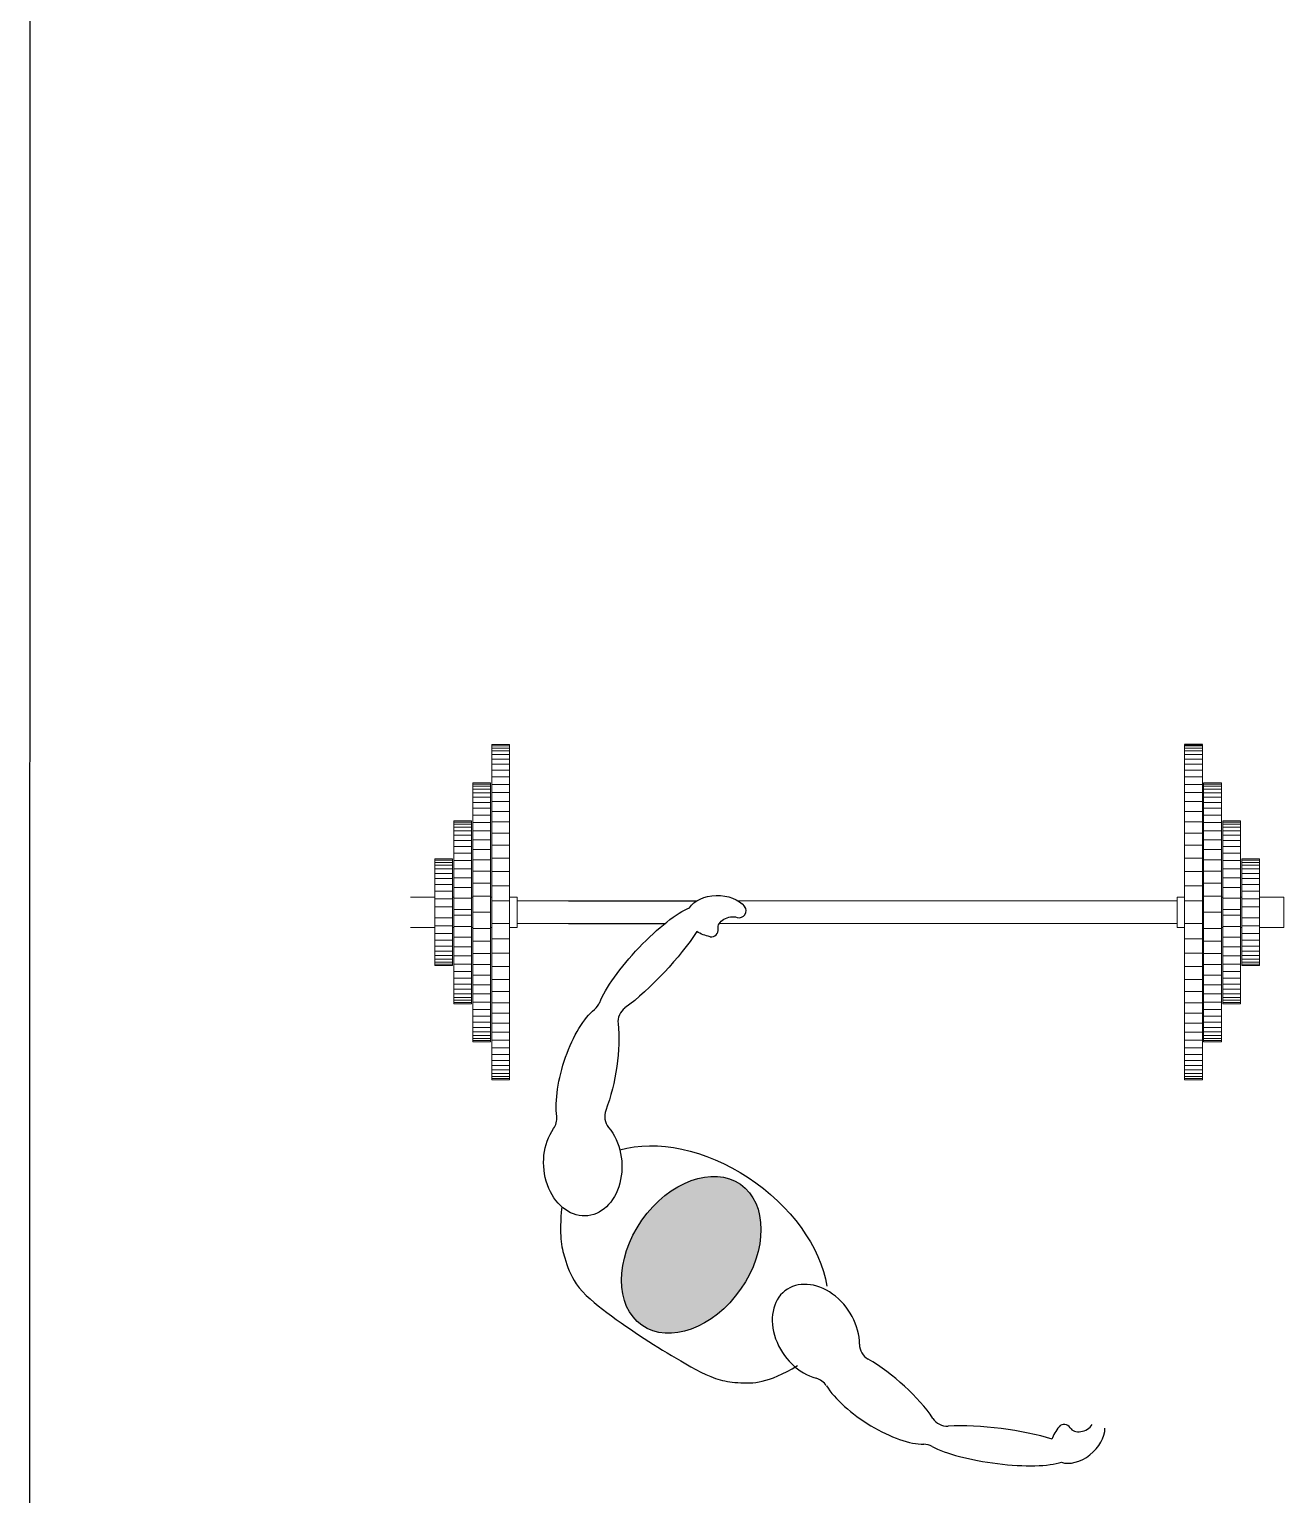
# Model space of a CAD drawing. Header units: metres. Extents: x -525 to 413, y -37 to 272.
# Drawn here: x 38.536 to 40.182, y 50.485 to 52.407 of the extents above; entities that cross this region are included whole.
import ezdxf

# ---------------------------------------------------------------- set-up
doc = ezdxf.new("R2010")
doc.units = ezdxf.units.M
doc.header["$MEASUREMENT"] = 0
doc.layers.get('0').update_dxf_attribs({"color": 254})
doc.layers.add('muebles', color=254, linetype='Continuous', lineweight=5)
doc.layers.add('NOFIJO', color=254, linetype='Continuous')

msp = doc.modelspace()

# ---------------------------------------------------------------- hatches: boundary and pattern name
at = {"linetype": 'Continuous'}
h = msp.add_hatch(color=9, dxfattribs=at)
edge = h.paths.add_edge_path()
edge.add_ellipse((39.4045, 50.7995), major_axis=(-0.0646, -0.0925), ratio=0.700346, start_angle=0, end_angle=360)

# ---------------------------------------------------------------- linework, layer by layer
at = {"ltscale": 0.02}
msp.add_line((38.5361, 43.9744), (38.5378, 59.4714), dxfattribs=at)
at = {"color": 9, "linetype": 'Continuous'}
for centre, radius, start, end in [((39.4676, 51.2508), 0.009, 252.436, 39.3293), ((39.431, 51.2256), 0.009, 259.595, 8.9782), ((39.2635, 51.139), 0.0225, 309.0861, 338.5195), ((39.3309, 51.1052), 0.0225, 126.4726, 186.2284), ((39.3135, 50.981), 0.0225, 159.4373, 219.6724), ((39.2057, 50.9781), 0.0225, 324.4714, 7.2017), ((39.6478, 50.6821), 0.0225, 179.8368, 240.0718), ((39.5627, 50.6158), 0.0225, 32.3074, 75.0377), ((39.7402, 50.5973), 0.0225, 213.2807, 273.0365), ((39.894, 50.5681), 0.009, 30.5309, 139.9141), ((39.7097, 50.5284), 0.0225, 60.9896, 90.423)]:
    msp.add_arc(centre, radius, start, end, dxfattribs=at)
at = {"color": 9, "linetype": 'Continuous', "extrusion": (0, 0, -1)}
for centre, major_axis, ratio, start_param, end_param in [((39.3496, 51.1838), (0.066, 0.071), 0.233809, 3.678872, 5.840224), ((39.4393, 51.2434), (0.0404, -0.0008), 0.68048, 3.533026, 5.756961), ((39.4566, 51.2303), (-0.0166, -0.004), 0.730846, 6.340712, 8.543006), ((39.3496, 51.1838), (0.0737, 0.0772), 0.221383, 0.835905, 2.236055), ((39.4393, 51.2434), (0.0404, -0.0008), 0.68048, 8.088901, 8.590018), ((39.2699, 51.0415), (0.0276, 0.0863), 0.376057, 3.821727, 5.76129), ((39.2699, 51.0415), (0.0185, 0.1014), 0.3457, 0.860123, 2.051551), ((39.2622, 50.9179), (-0.0049, 0.0673), 0.760418, 0.817247, 5.541544), ((39.4134, 50.7932), (-0.1545, 0.108), 0.668353, 6.772108, 8.852252)]:
    msp.add_ellipse(centre, major_axis=major_axis, ratio=ratio, start_param=start_param, end_param=end_param, dxfattribs=at)
at = {"color": 9, "linetype": 'Continuous'}
msp.add_ellipse((39.4045, 50.7995), major_axis=(-0.0646, -0.0925), ratio=0.700346, dxfattribs=at)
for centre, major_axis, ratio, start_param, end_param in [((39.568, 50.6982), (0.039, -0.0551), 0.760418, 0.817247, 5.541544), ((39.6526, 50.6077), (0.0788, -0.0665), 0.3457, 0.860123, 2.051551), ((39.6526, 50.6077), (0.0762, -0.049), 0.376057, 3.821727, 5.76129), ((39.8047, 50.5486), (0.106, -0.0127), 0.221383, 0.835905, 2.236055), ((39.9117, 50.5597), (0.0307, 0.0264), 0.68048, 8.088901, 8.590018), ((39.9117, 50.5597), (0.0307, 0.0264), 0.68048, 3.533026, 5.756961), ((39.9167, 50.5808), (-0.0153, -0.0075), 0.730846, 6.340712, 8.543006), ((39.8047, 50.5486), (0.0961, -0.0128), 0.233809, 3.678872, 5.840224)]:
    msp.add_ellipse(centre, major_axis=major_axis, ratio=ratio, start_param=start_param, end_param=end_param, dxfattribs=at)
msp.add_open_spline([(39.2346, 50.8625), (39.2312, 50.8243), (39.2359, 50.8013), (39.2516, 50.7566), (39.313, 50.708), (39.3766, 50.6677), (39.4352, 50.6349), (39.4699, 50.631), (39.5051, 50.6305), (39.5441, 50.6542)], degree=3, knots=[0.0184162, 0.0184162, 0.0184162, 0.0184162, 0.0807454, 0.1249742, 0.1827895, 0.3115822, 0.3833877, 0.4196443, 0.4709363, 0.4709363, 0.4709363, 0.4709363], dxfattribs=at)
at = {"layer": 'muebles', "color": 9}
for p, q in [((39.143, 51.4689), (39.1663, 51.4689)), ((39.143, 51.4189), (39.143, 51.4689)), ((39.143, 51.4189), (39.143, 51.4689)), ((39.143, 51.4689), (39.1663, 51.4689)), ((39.143, 51.4671), (39.1663, 51.4671)), ((39.143, 51.4671), (39.1663, 51.4671)), ((39.1663, 51.3689), (39.1663, 51.4689)), ((39.1663, 51.3689), (39.1663, 51.4689)), ((40.0518, 51.3689), (40.0518, 51.4689)), ((40.0751, 51.4189), (40.0751, 51.4689)), ((39.143, 51.4643), (39.1663, 51.4643)), ((39.143, 51.4643), (39.1663, 51.4643)), ((39.143, 51.4605), (39.1663, 51.4605)), ((39.143, 51.4605), (39.1663, 51.4605)), ((39.143, 51.4557), (39.1663, 51.4557)), ((39.143, 51.4557), (39.1663, 51.4557)), ((39.143, 51.4499), (39.1663, 51.4499)), ((39.143, 51.4499), (39.1663, 51.4499)), ((40.0751, 51.4643), (40.0518, 51.4643)), ((40.0751, 51.4605), (40.0518, 51.4605)), ((40.0751, 51.4557), (40.0518, 51.4557)), ((40.0751, 51.4499), (40.0518, 51.4499)), ((39.143, 51.4431), (39.1663, 51.4431)), ((39.143, 51.4431), (39.1663, 51.4431)), ((39.143, 51.4353), (39.1663, 51.4353)), ((39.143, 51.4353), (39.1663, 51.4353)), ((40.0751, 51.4431), (40.0518, 51.4431)), ((40.0751, 51.4353), (40.0518, 51.4353)), ((39.118, 51.3689), (39.118, 51.4189)), ((39.118, 51.4189), (39.1413, 51.4189)), ((39.118, 51.3689), (39.118, 51.4189)), ((39.118, 51.4189), (39.1413, 51.4189)), ((39.118, 51.4171), (39.1413, 51.4171)), ((39.118, 51.4171), (39.1413, 51.4171)), ((39.118, 51.4143), (39.1413, 51.4143)), ((39.118, 51.4143), (39.1413, 51.4143)), ((39.118, 51.4105), (39.1413, 51.4105)), ((39.118, 51.4105), (39.1413, 51.4105)), ((39.1413, 51.3689), (39.1413, 51.4189)), ((39.1413, 51.3689), (39.1413, 51.4189)), ((39.143, 51.4265), (39.1663, 51.4265)), ((39.143, 51.4265), (39.1663, 51.4265)), ((39.143, 51.3689), (39.143, 51.4189)), ((39.143, 51.3689), (39.143, 51.4189)), ((39.143, 51.4167), (39.1663, 51.4167)), ((39.143, 51.4167), (39.1663, 51.4167)), ((40.0751, 51.4265), (40.0518, 51.4265)), ((40.0751, 51.4167), (40.0518, 51.4167)), ((40.0751, 51.3689), (40.0751, 51.4189)), ((40.1001, 51.4189), (40.0768, 51.4189)), ((40.0768, 51.3689), (40.0768, 51.4189)), ((40.1001, 51.4171), (40.0768, 51.4171)), ((40.1001, 51.4143), (40.0768, 51.4143)), ((40.1001, 51.4105), (40.0768, 51.4105)), ((40.1001, 51.3689), (40.1001, 51.4189)), ((39.118, 51.4057), (39.1413, 51.4057)), ((39.118, 51.4057), (39.1413, 51.4057)), ((39.118, 51.3999), (39.1413, 51.3999)), ((39.118, 51.3999), (39.1413, 51.3999)), ((39.118, 51.3931), (39.1413, 51.3931)), ((39.118, 51.3931), (39.1413, 51.3931)), ((39.143, 51.4059), (39.1663, 51.4059)), ((39.143, 51.4059), (39.1663, 51.4059)), ((39.143, 51.3941), (39.1663, 51.3941)), ((39.143, 51.3941), (39.1663, 51.3941)), ((40.0751, 51.4059), (40.0518, 51.4059)), ((40.0751, 51.3941), (40.0518, 51.3941)), ((40.1001, 51.4057), (40.0768, 51.4057)), ((40.1001, 51.3999), (40.0768, 51.3999)), ((40.1001, 51.3931), (40.0768, 51.3931)), ((39.118, 51.3853), (39.1413, 51.3853)), ((39.118, 51.3853), (39.1413, 51.3853)), ((39.118, 51.3765), (39.1413, 51.3765)), ((39.118, 51.3765), (39.1413, 51.3765)), ((39.143, 51.3813), (39.1663, 51.3813)), ((39.143, 51.3813), (39.1663, 51.3813)), ((40.0751, 51.3813), (40.0518, 51.3813)), ((40.1001, 51.3853), (40.0768, 51.3853)), ((40.1001, 51.3765), (40.0768, 51.3765)), ((39.093, 51.2489), (39.093, 51.3689)), ((39.093, 51.2489), (39.093, 51.3689)), ((39.093, 51.3689), (39.1163, 51.3689)), ((39.093, 51.3689), (39.1163, 51.3689)), ((39.093, 51.3671), (39.1163, 51.3671)), ((39.093, 51.3671), (39.1163, 51.3671)), ((39.093, 51.3643), (39.1163, 51.3643)), ((39.093, 51.3643), (39.1163, 51.3643)), ((39.093, 51.3605), (39.1163, 51.3605)), ((39.093, 51.3605), (39.1163, 51.3605)), ((39.093, 51.3557), (39.1163, 51.3557)), ((39.093, 51.3557), (39.1163, 51.3557)), ((39.1163, 51.2489), (39.1163, 51.3689)), ((39.1163, 51.2489), (39.1163, 51.3689)), ((39.118, 51.2489), (39.118, 51.3689)), ((39.118, 51.2489), (39.118, 51.3689)), ((39.118, 51.3667), (39.1413, 51.3667)), ((39.118, 51.3667), (39.1413, 51.3667)), ((39.118, 51.3559), (39.1413, 51.3559)), ((39.118, 51.3559), (39.1413, 51.3559)), ((39.1413, 51.2489), (39.1413, 51.3689)), ((39.1413, 51.2489), (39.1413, 51.3689)), ((39.143, 51.2489), (39.143, 51.3689)), ((39.143, 51.2489), (39.143, 51.3689)), ((39.143, 51.3675), (39.1663, 51.3675)), ((39.143, 51.3675), (39.1663, 51.3675)), ((39.143, 51.3527), (39.1663, 51.3527)), ((39.143, 51.3527), (39.1663, 51.3527)), ((39.1663, 51.2489), (39.1663, 51.3689)), ((39.1663, 51.2489), (39.1663, 51.3689)), ((40.0518, 51.2489), (40.0518, 51.3689)), ((40.0751, 51.3675), (40.0518, 51.3675)), ((40.0751, 51.3527), (40.0518, 51.3527)), ((40.0751, 51.2489), (40.0751, 51.3689)), ((40.0768, 51.2489), (40.0768, 51.3689)), ((40.1001, 51.3667), (40.0768, 51.3667)), ((40.1001, 51.3559), (40.0768, 51.3559)), ((40.1001, 51.2489), (40.1001, 51.3689)), ((40.1018, 51.2489), (40.1018, 51.3689)), ((40.1251, 51.3689), (40.1018, 51.3689)), ((40.1251, 51.3671), (40.1018, 51.3671)), ((40.1251, 51.3643), (40.1018, 51.3643)), ((40.1251, 51.3605), (40.1018, 51.3605)), ((40.1251, 51.3557), (40.1018, 51.3557)), ((40.1251, 51.2489), (40.1251, 51.3689)), ((39.093, 51.3499), (39.1163, 51.3499)), ((39.093, 51.3499), (39.1163, 51.3499)), ((39.093, 51.3431), (39.1163, 51.3431)), ((39.093, 51.3431), (39.1163, 51.3431)), ((39.093, 51.3353), (39.1163, 51.3353)), ((39.093, 51.3353), (39.1163, 51.3353)), ((39.118, 51.3441), (39.1413, 51.3441)), ((39.118, 51.3441), (39.1413, 51.3441)), ((39.118, 51.3313), (39.1413, 51.3313)), ((39.118, 51.3313), (39.1413, 51.3313)), ((39.143, 51.3369), (39.1663, 51.3369)), ((39.143, 51.3369), (39.1663, 51.3369)), ((40.0751, 51.3369), (40.0518, 51.3369)), ((40.1001, 51.3441), (40.0768, 51.3441)), ((40.1001, 51.3313), (40.0768, 51.3313)), ((40.1251, 51.3499), (40.1018, 51.3499)), ((40.1251, 51.3431), (40.1018, 51.3431)), ((40.1251, 51.3353), (40.1018, 51.3353)), ((39.068, 51.3189), (39.068, 51.2389)), ((39.068, 51.3189), (39.0913, 51.3189)), ((39.068, 51.3189), (39.068, 51.2389)), ((39.068, 51.3189), (39.0913, 51.3189)), ((39.068, 51.3171), (39.0913, 51.3171)), ((39.068, 51.3171), (39.0913, 51.3171)), ((39.068, 51.3143), (39.0913, 51.3143)), ((39.068, 51.3143), (39.0913, 51.3143)), ((39.0913, 51.2489), (39.0913, 51.3189)), ((39.0913, 51.2489), (39.0913, 51.3189)), ((39.093, 51.3265), (39.1163, 51.3265)), ((39.093, 51.3265), (39.1163, 51.3265)), ((39.093, 51.3167), (39.1163, 51.3167)), ((39.093, 51.3167), (39.1163, 51.3167)), ((39.118, 51.3175), (39.1413, 51.3175)), ((39.118, 51.3175), (39.1413, 51.3175)), ((39.143, 51.3201), (39.1663, 51.3201)), ((39.143, 51.3201), (39.1663, 51.3201)), ((40.0751, 51.3201), (40.0518, 51.3201)), ((40.1001, 51.3175), (40.0768, 51.3175)), ((40.1251, 51.3265), (40.1018, 51.3265)), ((40.1251, 51.3167), (40.1018, 51.3167)), ((40.1501, 51.3189), (40.1268, 51.3189)), ((40.1268, 51.2489), (40.1268, 51.3189)), ((40.1501, 51.3171), (40.1268, 51.3171)), ((40.1501, 51.3143), (40.1268, 51.3143)), ((40.1501, 51.3189), (40.1501, 51.2389)), ((39.068, 51.3105), (39.0913, 51.3105)), ((39.068, 51.3057), (39.0913, 51.3057)), ((39.068, 51.2999), (39.0913, 51.2999)), ((39.068, 51.2931), (39.0913, 51.2931)), ((39.093, 51.3059), (39.1163, 51.3059)), ((39.093, 51.2941), (39.1163, 51.2941)), ((39.118, 51.3027), (39.1413, 51.3027)), ((39.143, 51.3023), (39.1663, 51.3023)), ((40.0751, 51.3023), (40.0518, 51.3023)), ((40.1001, 51.3027), (40.0768, 51.3027)), ((40.1251, 51.3059), (40.1018, 51.3059)), ((40.1251, 51.2941), (40.1018, 51.2941)), ((40.1501, 51.3105), (40.1268, 51.3105)), ((40.1501, 51.3057), (40.1268, 51.3057)), ((40.1501, 51.2999), (40.1268, 51.2999)), ((40.1501, 51.2931), (40.1268, 51.2931)), ((39.068, 51.2853), (39.0913, 51.2853)), ((39.068, 51.2765), (39.0913, 51.2765)), ((39.093, 51.2813), (39.1163, 51.2813)), ((39.118, 51.2869), (39.1413, 51.2869)), ((39.143, 51.2835), (39.1663, 51.2835)), ((40.0751, 51.2835), (40.0518, 51.2835)), ((40.1001, 51.2869), (40.0768, 51.2869)), ((40.1251, 51.2813), (40.1018, 51.2813)), ((40.1501, 51.2853), (40.1268, 51.2853)), ((40.1501, 51.2765), (40.1268, 51.2765)), ((39.0363, 51.2687), (39.068, 51.2687)), ((39.0363, 51.2687), (39.068, 51.2687)), ((39.068, 51.2667), (39.0913, 51.2667)), ((39.068, 51.2667), (39.0913, 51.2667)), ((39.068, 51.1789), (39.068, 51.2589)), ((39.068, 51.1789), (39.068, 51.2589)), ((39.068, 51.2559), (39.0913, 51.2559)), ((39.068, 51.2559), (39.0913, 51.2559)), ((39.0913, 51.2687), (39.093, 51.2687)), ((39.0913, 51.2687), (39.093, 51.2687)), ((39.0913, 51.2389), (39.0913, 51.2589)), ((39.0913, 51.2589), (39.0913, 51.2389)), ((39.0913, 51.2389), (39.0913, 51.2589)), ((39.0913, 51.2589), (39.0913, 51.2389)), ((39.093, 51.2675), (39.1163, 51.2675)), ((39.093, 51.2675), (39.1163, 51.2675)), ((39.1163, 51.2687), (39.118, 51.2687)), ((39.1163, 51.2687), (39.118, 51.2687)), ((39.118, 51.2701), (39.1413, 51.2701)), ((39.118, 51.2701), (39.1413, 51.2701)), ((39.1413, 51.2687), (39.143, 51.2687)), ((39.1413, 51.2687), (39.143, 51.2687)), ((39.143, 51.2637), (39.1663, 51.2637)), ((39.143, 51.2637), (39.1663, 51.2637)), ((39.1761, 51.2687), (39.1663, 51.2687)), ((39.1761, 51.2687), (39.1663, 51.2687)), ((39.1761, 51.2489), (39.1761, 51.2687)), ((39.1761, 51.2489), (39.1761, 51.2687)), ((39.1761, 51.2637), (39.4116, 51.2637)), ((39.4116, 51.2637), (39.1761, 51.2637)), ((39.4116, 51.2637), (39.1761, 51.2637)), ((40.042, 51.2637), (39.4661, 51.2637)), ((39.9746, 51.2637), (39.4661, 51.2637)), ((39.4661, 51.2637), (40.042, 51.2637)), ((39.4661, 51.2637), (40.042, 51.2637)), ((40.042, 51.2687), (40.0518, 51.2687)), ((40.042, 51.2489), (40.042, 51.2687)), ((40.0751, 51.2637), (40.0518, 51.2637)), ((40.0768, 51.2687), (40.0751, 51.2687)), ((40.1001, 51.2701), (40.0768, 51.2701)), ((40.1018, 51.2687), (40.1001, 51.2687)), ((40.1251, 51.2675), (40.1018, 51.2675)), ((40.1268, 51.2687), (40.1251, 51.2687)), ((40.1501, 51.2667), (40.1268, 51.2667)), ((40.1268, 51.2589), (40.1268, 51.2389)), ((40.1268, 51.2389), (40.1268, 51.2589)), ((40.1501, 51.2559), (40.1268, 51.2559)), ((40.1818, 51.2687), (40.1501, 51.2687)), ((40.1501, 51.1789), (40.1501, 51.2589)), ((40.1818, 51.2687), (40.1818, 51.2291)), ((40.1818, 51.2389), (40.1818, 51.2589)), ((39.068, 51.2418), (39.0913, 51.2418)), ((39.0913, 51.2489), (39.0913, 51.1789)), ((39.0913, 51.2489), (39.0913, 51.1789)), ((39.093, 51.2527), (39.1163, 51.2527)), ((39.093, 51.2527), (39.1163, 51.2527)), ((39.093, 51.2489), (39.093, 51.1289)), ((39.093, 51.2489), (39.093, 51.1289)), ((39.093, 51.245), (39.1163, 51.245)), ((39.1163, 51.2489), (39.1163, 51.1289)), ((39.1163, 51.2489), (39.1163, 51.1289)), ((39.118, 51.2489), (39.118, 51.1289)), ((39.118, 51.2489), (39.118, 51.1289)), ((39.118, 51.2489), (39.1413, 51.2489)), ((39.1413, 51.2489), (39.1413, 51.1289)), ((39.1413, 51.2489), (39.1413, 51.1289)), ((39.143, 51.2489), (39.143, 51.1289)), ((39.143, 51.2489), (39.143, 51.1289)), ((39.1663, 51.2489), (39.1663, 51.1289)), ((39.1663, 51.2489), (39.1663, 51.1289)), ((39.1761, 51.2489), (39.1761, 51.2291)), ((39.1761, 51.2489), (39.1761, 51.2291)), ((40.042, 51.2489), (40.042, 51.2291)), ((40.0518, 51.2489), (40.0518, 51.1289)), ((40.0751, 51.2489), (40.0751, 51.1289)), ((40.0768, 51.2489), (40.0768, 51.1289)), ((40.1001, 51.2489), (40.0768, 51.2489)), ((40.1001, 51.2489), (40.1001, 51.1289)), ((40.1251, 51.2527), (40.1018, 51.2527)), ((40.1018, 51.2489), (40.1018, 51.1289)), ((40.1251, 51.245), (40.1018, 51.245)), ((40.1251, 51.2489), (40.1251, 51.1289)), ((40.1268, 51.2489), (40.1268, 51.1789)), ((40.1501, 51.2418), (40.1268, 51.2418)), ((39.0363, 51.2291), (39.068, 51.2291)), ((39.0363, 51.2291), (39.068, 51.2291)), ((39.068, 51.231), (39.0913, 51.231)), ((39.068, 51.2212), (39.0913, 51.2212)), ((39.0913, 51.2291), (39.093, 51.2291)), ((39.093, 51.2302), (39.1163, 51.2302)), ((39.093, 51.2164), (39.1163, 51.2164)), ((39.1163, 51.2291), (39.118, 51.2291)), ((39.118, 51.2276), (39.1413, 51.2276)), ((39.1413, 51.2291), (39.143, 51.2291)), ((39.143, 51.234), (39.1663, 51.234)), ((39.143, 51.234), (39.1663, 51.234)), ((39.1761, 51.2291), (39.1663, 51.2291)), ((39.1761, 51.2291), (39.1663, 51.2291)), ((39.3699, 51.2341), (39.1761, 51.2341)), ((39.3699, 51.2341), (39.1761, 51.2341)), ((39.9746, 51.2341), (39.4414, 51.2341)), ((39.9746, 51.2341), (39.4414, 51.2341)), ((39.4414, 51.2341), (40.042, 51.2341)), ((39.4414, 51.2341), (40.042, 51.2341)), ((40.042, 51.2291), (40.0518, 51.2291)), ((40.0751, 51.234), (40.0518, 51.234)), ((40.0768, 51.2291), (40.0751, 51.2291)), ((40.1001, 51.2276), (40.0768, 51.2276)), ((40.1018, 51.2291), (40.1001, 51.2291)), ((40.1251, 51.2302), (40.1018, 51.2302)), ((40.1251, 51.2164), (40.1018, 51.2164)), ((40.1268, 51.2291), (40.1251, 51.2291)), ((40.1501, 51.231), (40.1268, 51.231)), ((40.1501, 51.2212), (40.1268, 51.2212)), ((40.1818, 51.2291), (40.1501, 51.2291)), ((39.068, 51.2124), (39.0913, 51.2124)), ((39.068, 51.2046), (39.0913, 51.2046)), ((39.068, 51.1978), (39.0913, 51.1978)), ((39.068, 51.1978), (39.0913, 51.1978)), ((39.093, 51.2036), (39.1163, 51.2036)), ((39.118, 51.2108), (39.1413, 51.2108)), ((39.143, 51.2142), (39.1663, 51.2142)), ((40.0751, 51.2142), (40.0518, 51.2142)), ((40.1001, 51.2108), (40.0768, 51.2108)), ((40.1251, 51.2036), (40.1018, 51.2036)), ((40.1501, 51.2124), (40.1268, 51.2124)), ((40.1501, 51.2046), (40.1268, 51.2046)), ((40.1501, 51.1978), (40.1268, 51.1978)), ((39.068, 51.192), (39.0913, 51.192)), ((39.068, 51.192), (39.0913, 51.192)), ((39.068, 51.1872), (39.0913, 51.1872)), ((39.068, 51.1872), (39.0913, 51.1872)), ((39.068, 51.1834), (39.0913, 51.1834)), ((39.068, 51.1834), (39.0913, 51.1834)), ((39.068, 51.1806), (39.0913, 51.1806)), ((39.068, 51.1806), (39.0913, 51.1806)), ((39.068, 51.1789), (39.0913, 51.1789)), ((39.068, 51.1789), (39.0913, 51.1789)), ((39.093, 51.1918), (39.1163, 51.1918)), ((39.093, 51.1918), (39.1163, 51.1918)), ((39.093, 51.181), (39.1163, 51.181)), ((39.093, 51.181), (39.1163, 51.181)), ((39.118, 51.195), (39.1413, 51.195)), ((39.118, 51.195), (39.1413, 51.195)), ((39.118, 51.1802), (39.1413, 51.1802)), ((39.118, 51.1802), (39.1413, 51.1802)), ((39.143, 51.1954), (39.1663, 51.1954)), ((39.143, 51.1954), (39.1663, 51.1954)), ((39.143, 51.1776), (39.1663, 51.1776)), ((39.143, 51.1776), (39.1663, 51.1776)), ((40.0751, 51.1954), (40.0518, 51.1954)), ((40.0751, 51.1776), (40.0518, 51.1776)), ((40.1001, 51.195), (40.0768, 51.195)), ((40.1001, 51.1802), (40.0768, 51.1802)), ((40.1251, 51.1918), (40.1018, 51.1918)), ((40.1251, 51.181), (40.1018, 51.181)), ((40.1501, 51.192), (40.1268, 51.192)), ((40.1501, 51.1872), (40.1268, 51.1872)), ((40.1501, 51.1834), (40.1268, 51.1834)), ((40.1501, 51.1806), (40.1268, 51.1806)), ((40.1501, 51.1789), (40.1268, 51.1789)), ((39.093, 51.1712), (39.1163, 51.1712)), ((39.093, 51.1712), (39.1163, 51.1712)), ((39.093, 51.1624), (39.1163, 51.1624)), ((39.093, 51.1624), (39.1163, 51.1624)), ((39.118, 51.1664), (39.1413, 51.1664)), ((39.118, 51.1664), (39.1413, 51.1664)), ((39.143, 51.1608), (39.1663, 51.1608)), ((39.143, 51.1608), (39.1663, 51.1608)), ((40.0751, 51.1608), (40.0518, 51.1608)), ((40.1001, 51.1664), (40.0768, 51.1664)), ((40.1251, 51.1712), (40.1018, 51.1712)), ((40.1251, 51.1624), (40.1018, 51.1624)), ((39.093, 51.1546), (39.1163, 51.1546)), ((39.093, 51.1546), (39.1163, 51.1546)), ((39.093, 51.1478), (39.1163, 51.1478)), ((39.093, 51.1478), (39.1163, 51.1478)), ((39.093, 51.142), (39.1163, 51.142)), ((39.093, 51.142), (39.1163, 51.142)), ((39.118, 51.1536), (39.1413, 51.1536)), ((39.118, 51.1536), (39.1413, 51.1536)), ((39.118, 51.1418), (39.1413, 51.1418)), ((39.118, 51.1418), (39.1413, 51.1418)), ((39.143, 51.145), (39.1663, 51.145)), ((39.143, 51.145), (39.1663, 51.145)), ((40.0751, 51.145), (40.0518, 51.145)), ((40.1001, 51.1536), (40.0768, 51.1536)), ((40.1001, 51.1418), (40.0768, 51.1418)), ((40.1251, 51.1546), (40.1018, 51.1546)), ((40.1251, 51.1478), (40.1018, 51.1478)), ((40.1251, 51.142), (40.1018, 51.142)), ((39.093, 51.1372), (39.1163, 51.1372)), ((39.093, 51.1372), (39.1163, 51.1372)), ((39.093, 51.1334), (39.1163, 51.1334)), ((39.093, 51.1334), (39.1163, 51.1334)), ((39.093, 51.1306), (39.1163, 51.1306)), ((39.093, 51.1306), (39.1163, 51.1306)), ((39.093, 51.1289), (39.1163, 51.1289)), ((39.093, 51.1289), (39.1163, 51.1289)), ((39.118, 51.131), (39.1413, 51.131)), ((39.118, 51.131), (39.1413, 51.131)), ((39.118, 51.1289), (39.118, 51.0789)), ((39.118, 51.1289), (39.118, 51.0789)), ((39.118, 51.1212), (39.1413, 51.1212)), ((39.118, 51.1212), (39.1413, 51.1212)), ((39.1413, 51.1289), (39.1413, 51.0789)), ((39.1413, 51.1289), (39.1413, 51.0789)), ((39.143, 51.1302), (39.1663, 51.1302)), ((39.143, 51.1302), (39.1663, 51.1302)), ((39.143, 51.1289), (39.143, 51.0789)), ((39.143, 51.1289), (39.143, 51.0789)), ((39.1663, 51.1289), (39.1663, 51.0289)), ((39.1663, 51.1289), (39.1663, 51.0289)), ((40.0751, 51.1302), (40.0518, 51.1302)), ((40.0518, 51.1289), (40.0518, 51.0289)), ((40.0751, 51.1289), (40.0751, 51.0789)), ((40.1001, 51.131), (40.0768, 51.131)), ((40.0768, 51.1289), (40.0768, 51.0789)), ((40.1001, 51.1212), (40.0768, 51.1212)), ((40.1001, 51.1289), (40.1001, 51.0789)), ((40.1251, 51.1372), (40.1018, 51.1372)), ((40.1251, 51.1334), (40.1018, 51.1334)), ((40.1251, 51.1306), (40.1018, 51.1306)), ((40.1251, 51.1289), (40.1018, 51.1289)), ((39.118, 51.1124), (39.1413, 51.1124)), ((39.118, 51.1124), (39.1413, 51.1124)), ((39.118, 51.1046), (39.1413, 51.1046)), ((39.118, 51.1046), (39.1413, 51.1046)), ((39.143, 51.1164), (39.1663, 51.1164)), ((39.143, 51.1164), (39.1663, 51.1164)), ((39.143, 51.1036), (39.1663, 51.1036)), ((39.143, 51.1036), (39.1663, 51.1036)), ((40.0751, 51.1164), (40.0518, 51.1164)), ((40.0751, 51.1036), (40.0518, 51.1036)), ((40.1001, 51.1124), (40.0768, 51.1124)), ((40.1001, 51.1046), (40.0768, 51.1046)), ((39.118, 51.0978), (39.1413, 51.0978)), ((39.118, 51.0978), (39.1413, 51.0978)), ((39.118, 51.092), (39.1413, 51.092)), ((39.118, 51.092), (39.1413, 51.092)), ((39.118, 51.0872), (39.1413, 51.0872)), ((39.118, 51.0872), (39.1413, 51.0872)), ((39.118, 51.0834), (39.1413, 51.0834)), ((39.118, 51.0834), (39.1413, 51.0834)), ((39.143, 51.0918), (39.1663, 51.0918)), ((39.143, 51.0918), (39.1663, 51.0918)), ((40.0751, 51.0918), (40.0518, 51.0918)), ((40.1001, 51.0978), (40.0768, 51.0978)), ((40.1001, 51.092), (40.0768, 51.092)), ((40.1001, 51.0872), (40.0768, 51.0872)), ((40.1001, 51.0834), (40.0768, 51.0834)), ((39.118, 51.0806), (39.1413, 51.0806)), ((39.118, 51.0806), (39.1413, 51.0806)), ((39.118, 51.0789), (39.1413, 51.0789)), ((39.118, 51.0789), (39.1413, 51.0789)), ((39.143, 51.081), (39.1663, 51.081)), ((39.143, 51.081), (39.1663, 51.081)), ((39.143, 51.0789), (39.143, 51.0289)), ((39.143, 51.0789), (39.143, 51.0289)), ((39.143, 51.0712), (39.1663, 51.0712)), ((39.143, 51.0712), (39.1663, 51.0712)), ((39.143, 51.0624), (39.1663, 51.0624)), ((39.143, 51.0624), (39.1663, 51.0624)), ((40.0751, 51.081), (40.0518, 51.081)), ((40.0751, 51.0712), (40.0518, 51.0712)), ((40.0751, 51.0624), (40.0518, 51.0624)), ((40.0751, 51.0789), (40.0751, 51.0289)), ((40.1001, 51.0806), (40.0768, 51.0806)), ((40.1001, 51.0789), (40.0768, 51.0789)), ((39.143, 51.0546), (39.1663, 51.0546)), ((39.143, 51.0546), (39.1663, 51.0546)), ((39.143, 51.0478), (39.1663, 51.0478)), ((39.143, 51.0478), (39.1663, 51.0478)), ((40.0751, 51.0546), (40.0518, 51.0546)), ((40.0751, 51.0478), (40.0518, 51.0478)), ((39.143, 51.042), (39.1663, 51.042)), ((39.143, 51.042), (39.1663, 51.042)), ((39.143, 51.0372), (39.1663, 51.0372)), ((39.143, 51.0372), (39.1663, 51.0372)), ((39.143, 51.0334), (39.1663, 51.0334)), ((39.143, 51.0334), (39.1663, 51.0334)), ((39.143, 51.0306), (39.1663, 51.0306)), ((39.143, 51.0306), (39.1663, 51.0306)), ((39.143, 51.0289), (39.1663, 51.0289)), ((39.143, 51.0289), (39.1663, 51.0289)), ((40.0751, 51.042), (40.0518, 51.042)), ((40.0751, 51.0372), (40.0518, 51.0372)), ((40.0751, 51.0334), (40.0518, 51.0334)), ((40.0751, 51.0306), (40.0518, 51.0306)), ((40.0751, 51.0289), (40.0518, 51.0289))]:
    msp.add_line(p, q, dxfattribs=at)
at = {"layer": 'NOFIJO', "color": 9}
for p, q in [((40.0751, 51.4689), (40.0518, 51.4689)), ((40.0751, 51.4671), (40.0518, 51.4671)), ((39.2434, 51.2637), (39.4116, 51.2637)), ((39.2434, 51.2341), (39.3699, 51.2341)), ((39.2434, 51.2341), (39.3699, 51.2341))]:
    msp.add_line(p, q, dxfattribs=at)

doc.saveas('drawing.dxf')
